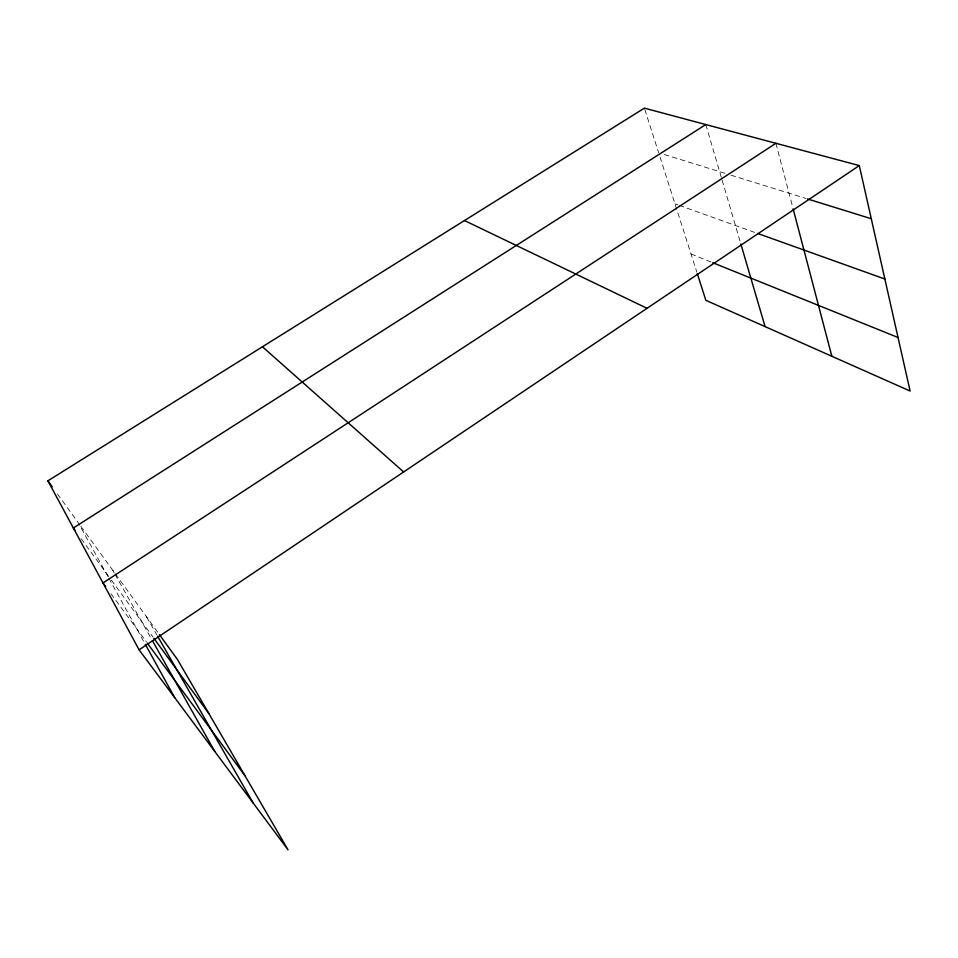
<?xml version="1.0" encoding="UTF-8"?>
<svg xmlns="http://www.w3.org/2000/svg" width="958" height="958" viewBox="0 0 958 958"><rect width="100%" height="100%" fill="white"/><g stroke="black" fill="none" stroke-linecap="round" stroke-linejoin="round"><path stroke-width="0.72" stroke-dasharray="4.79 3.59" d="M664.313 154.501L725.302 173.422M730.966 175.182L806.037 198.486M674.983 203.838L677.797 204.856M679.21 205.359L755 232.507M691.017 253.954L711.411 262.193M110.972 593.768L146.418 641.908M81.131 538.647L110.493 578.86M111.356 580.045L153.005 637.082M57.444 493.981L78.257 522.697L108.17 576.944M80.855 526.277L114.565 572.764M115.427 573.962L158.561 633.442M146.514 616.844L156.837 634.855M112.84 570.381L114.277 572.944M114.996 574.213L151.663 639.369M108.877 578.237L144.586 642.998M644.83 109.535L658.649 152.741M660.002 156.992L696.849 272.216M705.818 124.564L721.709 178.751M722.128 180.164L740.426 242.554M775.92 143.305L792.757 207.407"/><path stroke-width="1.44" d="M159.411 634.627L177.469 659.523L288.047 849.854L139.09 649.835L859.302 165.59L910.1 391.032L705.83 300.297L697.304 273.617M775.92 143.305L102.997 582.931L105.655 586.547M705.818 124.564L73.359 528.002L75.083 530.373M139.09 649.835L47.9 480.82L644.387 108.146L859.302 165.59M807.462 198.929L871.277 218.735M757.79 233.501L884.857 279.017M712.776 262.731L898.041 337.503M464.486 220.544L647.045 308.308M262.456 346.772L403.641 471.959M147.304 643.105L244.997 775.752M153.879 638.291L208.952 713.71M47.9 480.82L52.235 486.808M157.579 636.148L253.199 803.055M152.394 640.651L214.76 751.431M145.305 644.303L174.727 697.675M740.845 243.979L765.083 326.606M793.128 208.832L831.843 356.268"/></g></svg>
